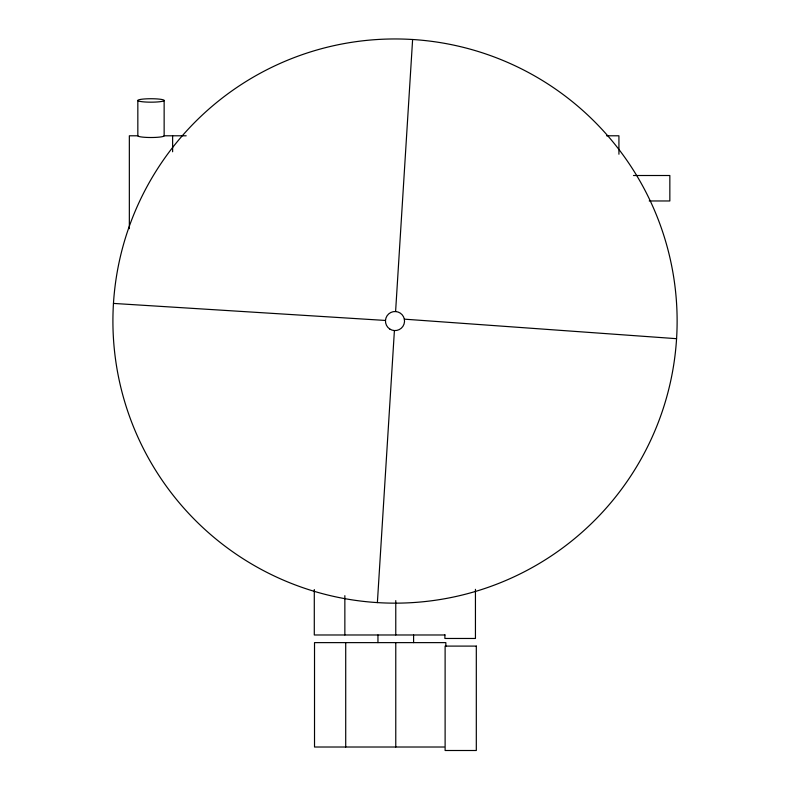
<?xml version="1.0" encoding="UTF-8"?>
<svg xmlns="http://www.w3.org/2000/svg" width="790" height="790" viewBox="0 0 790 790"><rect width="100%" height="100%" fill="white"/><g stroke="black" fill="none" stroke-linecap="round" stroke-linejoin="round"><path stroke-width="1.19" d="M377.383 602.602L394.407 330.566M395.593 311.537L412.617 39.5A282.109 282.099 25.3 0 1 630.035 477.101A282.109 282.099 25.3 0 1 142.368 446.557A282.109 282.099 25.3 0 1 412.637 39.51M186.193 135.791L164.142 135.791A13.154 1.718 0 0 1 150.989 137.509A13.154 1.718 0 0 1 137.835 135.791L129.343 135.791L129.343 228.666M606.592 135.791L618.926 135.791L618.926 154.228M633.471 175.508L669.841 175.508L669.841 200.966L649.232 200.966M444.968 634.982L314.292 634.982L314.292 589.538M444.128 747.014L314.519 747.014L314.519 642.625L445.837 642.625L445.837 646.309M113.434 303.419L385.481 320.454M404.352 319.16L676.566 338.683M475.442 589.34L475.442 638.468L444.889 638.468L444.889 634.785M413.595 634.982L413.595 642.625M395.77 600.598L395.77 634.982M395.77 642.625L395.77 747.014M377.956 634.982L377.956 642.625M345.714 642.625L345.714 747.014M344.855 595.68L344.855 634.982M172.625 135.791L172.625 151.769M164.142 100.449A13.154 1.718 0 0 1 144.412 101.94A13.154 1.718 0 0 1 144.412 98.967A13.154 1.718 0 0 1 164.142 100.449L164.142 135.791M137.835 100.449L137.835 135.791M476.311 646.101L445.116 646.101L445.116 750.5L476.311 750.5L476.311 646.101M389.727 328.996A9.539 9.539 0 0 0 404.519 321.649A9.539 9.539 0 0 0 390.754 312.514A9.539 9.539 0 0 0 389.727 328.996"/></g></svg>
